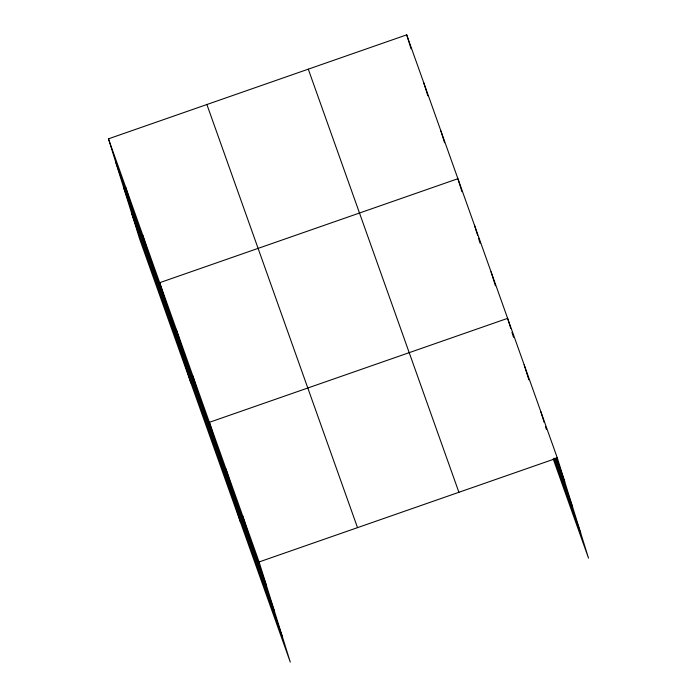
<?xml version="1.0" encoding="UTF-8"?>
<svg xmlns="http://www.w3.org/2000/svg" width="697" height="697" viewBox="0 0 697 697"><rect width="100%" height="100%" fill="white"/><g stroke="black" fill="none" stroke-linecap="round" stroke-linejoin="round"><path stroke-width="1.05" d="M108.471 138.834L259.092 561.956L290.3 662.15L139.67 239.027L108.471 138.834L406.7 34.85L557.33 457.973L588.529 558.166L553.235 459.009M259.092 561.956L557.33 457.973M556.136 457.615L564.779 481.897M555.326 458.504L572.62 507.067M554.037 458.121L580.697 532.996M308.283 69.16L458.905 492.282M206.887 104.515L357.509 527.638M115.92 162.758L266.542 585.881M123.761 187.929L274.383 611.051M131.838 213.857L282.459 636.98M540.759 411.43L544.174 422.399M545.411 426.381L546.343 429.369M524.188 364.888L528.849 379.839M510.727 328.313L507.616 318.346L209.388 422.321L240.596 522.523M511.964 332.295L513.515 337.287M491.054 271.795L495.401 285.753M474.483 225.253L477.584 235.22M478.517 238.217L480.067 243.201M461.945 191.675L457.912 178.711L159.683 282.694L190.891 382.888M440.844 130.757L444.564 142.719M423.767 82.804L427.81 95.768M406.7 34.85L411.047 48.807M242.521 515.414L249.979 539.339M225.959 468.863L233.408 492.796M192.816 375.779L200.266 399.703M176.245 329.237L183.703 353.161M142.606 234.741L150.064 258.665M125.538 186.787L132.988 210.712"/></g></svg>
